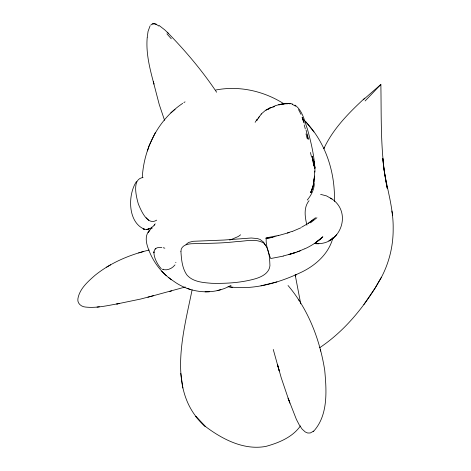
<?xml version="1.0" encoding="UTF-8"?>
<svg xmlns="http://www.w3.org/2000/svg" width="471" height="471" viewBox="0 0 471 471"><rect width="100%" height="100%" fill="white"/><g stroke="black" fill="none" stroke-linecap="round" stroke-linejoin="round"><path stroke-width="0.71" d="M314.51 170.991L314.504 176.06L313.615 181.512L314.663 176.089L314.051 181.347L312.532 188.276L310.795 192.574L312.797 186.958M363.259 99.781L380.862 84.456C381.486 119.057 380.168 154.117 387.197 188.2L384.036 169.972L382.835 158.421C384.377 182.1 393.573 204.685 393.167 228.57C393.326 245.438 389.329 262.265 381.469 277.195L375.016 288.24C360.48 311.349 342.423 332.52 319.579 347.786M300.427 425.931C292.526 437.241 278.85 442.817 265.968 446.378C243.854 450.576 222.159 439.155 205.026 426.184C165.969 391.778 183.337 333.397 192.103 289.806M142.283 177.626C143.826 148.5 158.144 119.699 182.719 103.343M147.199 37.609C145.816 53.388 149.908 68.96 153.929 84.068L153.322 81.777L159.251 104.538L164.567 120.352M147.229 37.374L148.047 31.404L150.025 25.987M266.327 237.996C265.373 243.23 268.246 252.809 270.695 258.532L283.224 256.13M314.334 183.472C314.145 189.719 311.16 195.335 307.257 200.057M295.576 276.589L295.982 274.475M312.785 187.234L310.795 192.574L312.744 187.193L314.086 181.582M332.938 237.69C328.717 254.293 314.622 266.339 299.503 273.092C277.448 283.377 252.438 290.383 228.005 286.621L232.786 287.422M147.464 150.944L149.042 145.822L155.406 132.457M323.877 148.5L324.389 147.482C333.715 128.053 349.117 112.622 364.731 98.151M323.748 148.748L324.389 147.482M381.469 277.195L375.287 287.834L363.865 304.566M257.431 119.399L256.748 120.488L257.472 119.404M258.108 118.309L261.376 113.982M255.129 122.336L257.343 118.863M309.053 200.693C303.401 207.629 304.984 217.19 306.933 225.191M258.114 118.404L259.291 116.708M136.508 181.465C127.617 194.623 127.594 222.547 144.621 229.289L143.143 228.877C147.382 230.708 152.086 228.135 154.612 224.661M154.17 225.25L155.23 223.819M314.54 243.372C340.186 247.081 353.662 211.72 330.507 198.067M313.138 431.636L313.774 431.089L310.248 432.984L307.687 433.014L305.237 431.948L302.135 429.116L299.303 425.007L296.353 419.308L288.093 398.136L289.865 403.182M240.593 234.799L238.332 236.466L231.479 239.427M185.968 244.526L188.559 242.459L193.222 241.287L223.849 240.051L251.314 238.002L257.39 238.567L260.021 239.427L263.736 242.277L265.668 245.774M175 264.902C172.398 268.27 167.982 270.442 163.69 269.706M151.786 227.634L148.165 232.444L149.625 230.148C143.343 236.807 147.135 246.309 150.196 253.457C155.171 264.614 163.184 274.516 173.534 281.093C189.966 293.174 213.127 295.658 231.049 285.326M365.119 100.965L380.862 84.456M161.847 247.528C147.505 245.685 156.142 263.654 161.276 268.729M150.691 25.134C152.945 22.543 156.649 24.315 158.839 26.058M333.574 237.725L329.023 240.834L333.574 237.725L336.736 234.646M261.105 114.129L265.691 110.167M316.93 217.737L310.477 222.848M315.499 217.726L308.417 223.242L301.475 227.281M322.205 237.378C317.024 242.141 311.037 246.009 304.619 248.9M170.832 112.91L175.082 109.325M156.696 220.14C147.482 226.192 140.941 210.231 138.327 203.937C136.366 197.049 131.568 178.839 143.066 177.543M313.757 431.106C328.305 415.028 326.586 390.394 324.707 370.147C319.827 339.497 308.293 309.353 288.034 285.508M308.417 223.242L313.268 219.822M155.112 249.053L155.824 248.558M149.166 250.024C129.696 254.734 110.732 262.647 95.042 275.311C87.847 281.629 79.511 288.894 77.88 298.879C77.126 303.442 81.389 306.868 85.628 307.074C97.02 308.287 108.359 305.373 119.51 303.471L116.708 304.007L140.623 299.05L153.634 295.653L147.906 297.195M183.878 102.596L185.038 101.848M110.62 264.808L106.629 267.139M300.804 227.834L292.338 231.444M267.322 109.566L269.653 108.477M300.339 250.649L304.348 248.9M297.225 251.855L299.715 250.89M272.768 106.734L275.294 105.787M300.669 250.684L292.403 253.551L283.206 256M272.108 107.476L274.652 106.576M229.618 240.069L230.855 239.639M287.351 232.962L292.067 231.385M152.239 23.886L154.512 23.609L156.66 24.315M275.629 105.675L278.255 104.839M289.106 232.568L278.314 235.588M289.329 254.381L296.035 252.344L288.935 254.487M185.303 286.998L153.581 295.664M143.732 251.479L138.645 252.927M282.041 103.92L278.638 104.839L287.063 103.42L290.124 103.773L287.063 103.42L282.041 103.92L286.191 103.279M217.137 290.601L220.84 289.624M169.825 291.39L171.615 290.925M163.631 269.277L162.171 269.318M260.987 285.838L276.895 281.917M284.637 103.661L279.038 104.833M265.95 237.955L278.296 235.453L272.291 237.396L265.885 238.461L272.55 237.378M215.765 90.026C239.268 85.404 264.09 91.091 284.119 103.944M99.352 306.804L97.032 307.086M175.589 262.347L175.977 262.335M205.068 291.849L209.407 291.743M285.344 103.82L287.704 103.779M315.711 243.743L318.896 243.772M320.604 194.358L326.527 195.901L331.978 199.015M290.536 103.532L292.538 104.038M163.266 247.764L164.85 248.176M187.099 288.37L190.455 289.524M292.138 104.238L295.576 106.169M159.057 25.434L164.762 29.879L168.3 33.27M294.923 105.062C302.653 110.573 304.478 120.882 307.475 129.272C311.284 143.237 314.746 157.514 314.981 172.068M168.547 277.466L171.203 279.58M304.643 120.653C325.514 141.989 335.264 171.939 334.428 201.464M146.145 217.726L148.801 220.322M161.618 271.09L166.281 275.676M167.234 32.222C185.374 50.738 202.206 70.668 216.636 92.228M166.922 33.812L171.285 38.793M305.632 121.595L313.939 131.957M298.755 299.945L299.038 300.398M298.514 109.56L300.998 114.376M151.45 227.157L152.092 228.388M302.47 117.703L303.701 120.346M304.207 123.149L302.135 117.42L303.707 122.189M289.035 400.839L281.222 377.748L277.572 364.831L279.256 371.024M273.251 349.453L279.132 370.553M304.201 124.868L305.308 128.966M320.268 349.458L320.698 351.107M306.009 133.894L307.116 138.397M310.448 152.469L311.567 157.173M306.085 130.102L308.199 139.31L307.522 134.853M295.152 274.717L300.728 303.83M313.81 165.933L312.379 156.443L313.339 161.223L313.81 165.933L312.161 156.566M391.901 211.032L392.596 215.394M180.799 373.368L182.836 388.004M314.746 168.229L314.54 163.996L314.74 168.123M153.911 252.332L153.893 251.861L153.923 252.803M180.923 251.361C181.417 259.368 182.118 268.146 186.863 274.911C192.904 281.97 203.072 282.594 211.667 283.301C226.292 283.648 241.14 282.794 255.27 278.791C261.652 276.936 269.218 273.18 269.936 265.726C269.577 258.067 269.547 248.723 263.636 243.03C255.394 238.114 245.179 241.405 236.212 241.629C221.994 243.319 207.676 243.336 193.387 243.684C188.365 243.654 180.982 244.973 180.923 251.361M322.794 236.836L319.815 239.633L315.788 242.447L322.794 236.836M269.659 108.024L265.985 110.149L271.702 107.335L269.659 108.024M149.007 228.877L146.875 229.465L149.007 228.877M205.026 426.184L195.706 416.429L205.026 426.184M314.816 167.276L314.34 161.818L314.899 168.347L314.816 167.276"/></g></svg>
